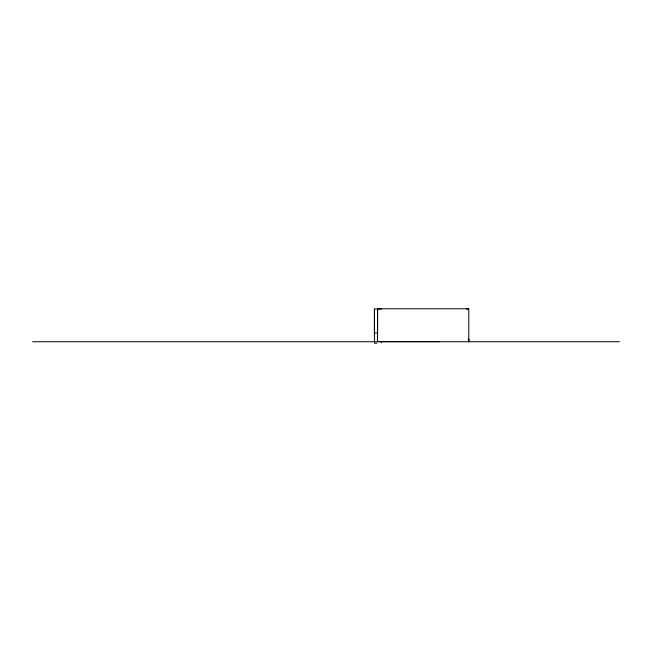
<?xml version="1.0" encoding="UTF-8"?>
<svg xmlns="http://www.w3.org/2000/svg" width="652" height="652" viewBox="0 0 652 652"><rect width="100%" height="100%" fill="white"/><g stroke="black" fill="none" stroke-linecap="round" stroke-linejoin="round"><path stroke-width="0.98" d="M381.347 309.024L374.435 309.024L374.427 332.936L377.565 332.936L377.565 309.024M468.095 339.227L468.918 339.227L468.918 341.738M379.056 341.615L383.735 341.615M383.987 341.615L388.763 341.615M389.016 341.615L393.8 341.615M394.052 341.615L398.837 341.615M399.081 341.615L403.865 341.615M404.118 341.615L408.902 341.615M409.146 341.615L413.93 341.615M414.183 341.615L418.967 341.615M419.22 341.615L423.996 341.615M424.248 341.615L429.032 341.615M429.285 341.615L434.061 341.615M434.313 341.615L439.098 341.615M32.6 341.738L619.4 341.738M376.856 343.229L374.574 343.229L374.574 341.738M468.788 341.738L468.788 308.771L377.573 308.771L377.573 341.738M468.095 308.771L466.4 308.771M467.68 308.771L467.68 309.407M467.248 308.771L467.248 309.407M381.347 341.738L381.347 342.773M374.435 309.024L374.427 341.738"/></g></svg>
